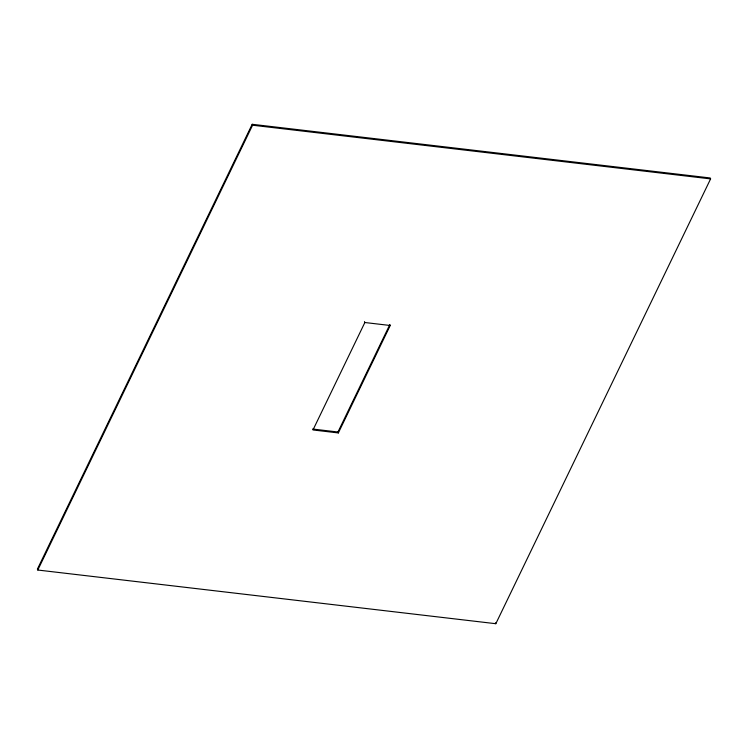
<?xml version="1.0" encoding="UTF-8"?>
<svg xmlns="http://www.w3.org/2000/svg" width="748" height="748" viewBox="0 0 748 748"><rect width="100%" height="100%" fill="white"/><g stroke="black" fill="none" stroke-linecap="round" stroke-linejoin="round"><path stroke-width="1.12" d="M252.179 124.29L37.4 569.106L37.802 570.032L495.821 623.71L710.6 178.894L710.198 177.968L252.179 124.29L252.581 125.215L37.802 570.032M364.463 321.593L364.856 322.519L312.982 429.96L338.358 432.933L390.232 325.492L389.839 324.567L337.956 432.007L338.358 432.933M252.581 125.215L710.6 178.894M364.856 322.519L390.232 325.492M312.58 429.034L337.956 432.007M495.419 622.785L495.821 623.71"/></g></svg>
